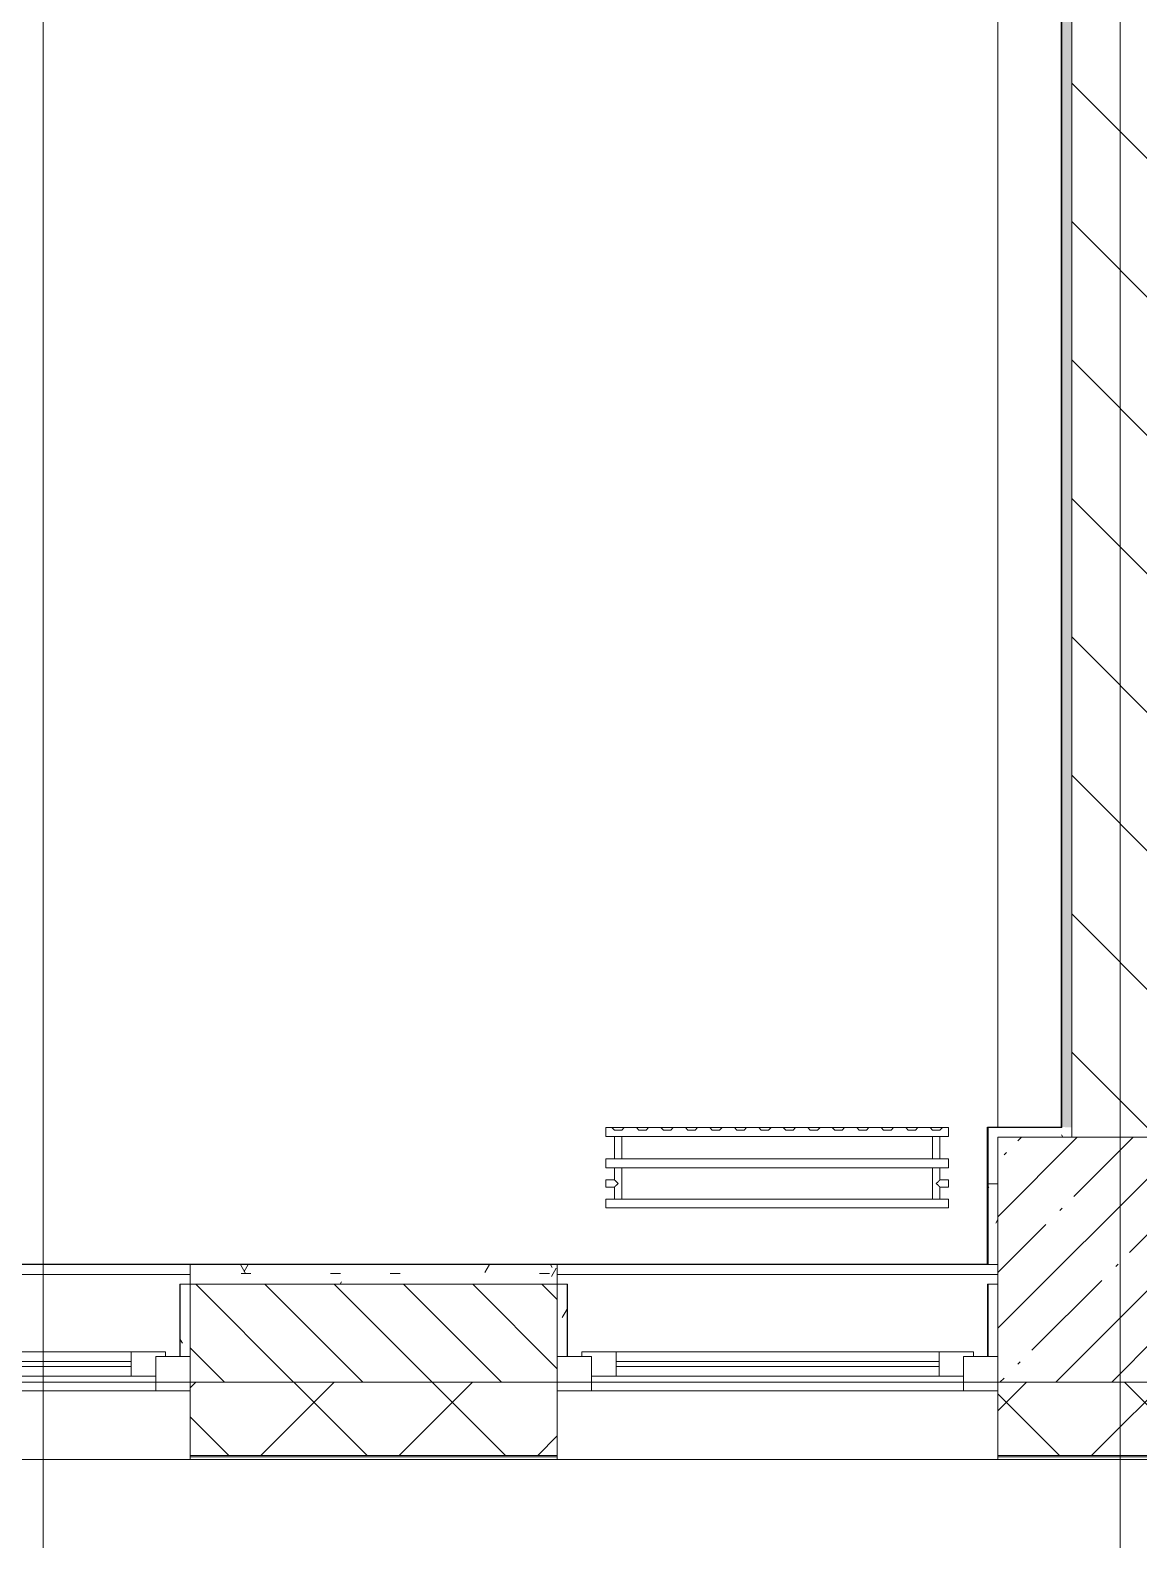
# Model space of a CAD drawing. Header units: millimetres. Extents: x -1113 to 415037, y -3642 to 354837.
# Drawn here: x 343661 to 345925, y -422 to 2662 of the extents above; entities that cross this region are included whole.
import ezdxf

# ---------------------------------------------------------------- set-up
doc = ezdxf.new("R2010")
doc.units = ezdxf.units.MM
for name, color, linetype, lineweight in [('A-FLOR', 7, 'Continuous', 9), ('A-GLAZ', 7, 'Continuous', 9), ('A-GLAZ-1', 7, 'Continuous', 5), ('A-WALL', 7, 'Continuous', 5), ('I-WALL', 7, 'Continuous', 5), ('S-COLS', 7, 'Continuous', 9), ('S-COLS-1', 7, 'Continuous', 5), ('Оси', 7, 'Continuous', 9)]:
    doc.layers.add(name, color=color, linetype=linetype, lineweight=lineweight)
for name, color, linetype, lineweight, true_color in [('A-WALL-1', 9, 'Continuous', 5, 0x808080), ('A-WALL-FNSH-1', 9, 'Continuous', 5, 0x808080), ('M-EQPM-1', 7, 'Continuous', 9, 0xb2b2b2)]:
    doc.layers.add(name, color=color, linetype=linetype, lineweight=lineweight, true_color=true_color)
pattern_1 = [(45, (289227.4, 1e-08), (-141.42136, 141.42136), []), (135, (289227.4, 1e-08), (-141.42136, -141.42136), [])]
pattern_2 = [(0, (289227.4, 1e-08), (243.84, 60.96), [20.117, -162.763, 20.117, -162.763, -975.36]), (0, (289227.4, 1e-08), (243.84, 60.96), [-365.76, 20.117, -345.643, 20.117, -162.763, -426.72]), (0, (289227.4, 1e-08), (243.84, 60.96), [-914.4, 20.117, -101.803, 20.117, -284.683]), (120, (289318.84, 30.48), (-174.71291, 180.691634), [20.117, -162.763, 20.117, -162.763, -975.36]), (120, (289318.84, 30.48), (-174.71291, 180.691634), [-365.76, 20.117, -345.643, 20.117, -162.763, -426.72]), (120, (289318.84, 30.48), (-174.71291, 180.691634), [-914.4, 20.117, -101.803, 20.117, -284.683]), (240, (289349.32, 152.4), (-69.12709, -241.651634), [20.117, -162.763, 20.117, -162.763, -975.36]), (240, (289349.32, 152.4), (-69.12709, -241.651634), [-365.76, 20.117, -345.643, 20.117, -162.763, -426.72]), (240, (289349.32, 152.4), (-69.12709, -241.651634), [-914.4, 20.117, -101.803, 20.117, -284.683])]

# ---------------------------------------------------------------- blocks, each defined once
blk = doc.blocks.new('BSC_Колонна _Прямоугольная - 500х500-V533-Объем проектирования 3 этажа')
at = {"layer": 'S-COLS-1'}
h = blk.add_hatch(dxfattribs=at)
h.set_pattern_fill('FP_63', color=256, style=0, pattern_type=2)
h.set_pattern_definition([(45, (-56660, -150), (-114.04925, 114.04925), []), (45, (-56545.95, -150), (-114.04925, 114.04925), [201.613, -40.323, 6.706, -33.617])])
h.paths.add_polyline_path([(250, -250), (250, 250), (-250, 250), (-250, -250), (10, -250)])
for p, q in [((250, 250), (-250, 250)), ((-250, 250), (-250, -250)), ((250, -250), (250, 250)), ((-250, -250), (250, -250))]:
    blk.add_line(p, q, dxfattribs=at)
blk = doc.blocks.new('120_Окно_СКБ_1Ст - 120_Окно_СКБ_1Ст 900х2500_h_-20664874-Объем проектирования 3 этажа')
at = {"layer": 'A-GLAZ'}
for p, q in [((-450, -127), (-450, -57)), ((-450, -57), (-380, -57)), ((-380, -57), (-380, -127)), ((380, -127), (380, -57)), ((380, -57), (450, -57)), ((450, -57), (450, -127)), ((380, -87), (-380, -87)), ((-380, -87), (-380, -127)), ((-330, -137), (-330, -87)), ((330, -137), (330, -87)), ((380, -127), (380, -87)), ((-380, -127), (-450, -127)), ((-380, -127), (-400, -127)), ((-400, -127), (-400, -137)), ((-400, -137), (400, -137)), ((400, -137), (-400, -137)), ((450, -127), (380, -127)), ((400, -127), (380, -127)), ((400, -137), (400, -127))]:
    blk.add_line(p, q, dxfattribs=at)
at = {"layer": 'A-GLAZ-1'}
for p, q in [((450, -57), (-450, -57)), ((-330, -107), (330, -107)), ((330, -117), (-330, -117)), ((-430, -127), (-400, -127)), ((400, -127), (430, -127))]:
    blk.add_line(p, q, dxfattribs=at)
blk = doc.blocks.new('120_Окно_СКБ_2Ст - 120_Окно_СКБ_2Ст 2100х2400 _мал створка справа_-22446225-Объем проектирования 3 этажа')
at = {"layer": 'A-GLAZ'}
for p, q in [((-1050, -127), (-1050, -57)), ((-1050, -57), (-980, -57)), ((-980, -57), (-980, -127)), ((150, -127), (150, -57)), ((150, -57), (220, -57)), ((220, -57), (220, -127)), ((980, -127), (980, -57)), ((980, -57), (1050, -57)), ((1050, -57), (1050, -127)), ((150, -87), (-980, -87)), ((-980, -87), (-980, -127)), ((-930, -137), (-930, -87)), ((100, -137), (100, -87)), ((150, -127), (150, -87)), ((980, -87), (220, -87)), ((220, -87), (220, -127)), ((270, -137), (270, -87)), ((930, -137), (930, -87)), ((980, -127), (980, -87)), ((-980, -127), (-1050, -127)), ((-980, -127), (-1000, -127)), ((-1000, -127), (-1000, -137)), ((-1000, -137), (170, -137)), ((170, -137), (-1000, -137)), ((220, -127), (150, -127)), ((170, -127), (150, -127)), ((170, -137), (170, -127)), ((220, -127), (200, -127)), ((200, -127), (200, -137)), ((200, -137), (1000, -137)), ((1000, -137), (200, -137)), ((1050, -127), (980, -127)), ((1000, -127), (980, -127)), ((1000, -137), (1000, -127))]:
    blk.add_line(p, q, dxfattribs=at)
at = {"layer": 'A-GLAZ-1'}
for p, q in [((1050, -57), (-1050, -57)), ((-930, -107), (100, -107)), ((100, -117), (-930, -117)), ((270, -107), (930, -107)), ((930, -117), (270, -117)), ((-1030, -127), (-1000, -127)), ((170, -127), (200, -127)), ((1000, -127), (1030, -127))]:
    blk.add_line(p, q, dxfattribs=at)
blk = doc.blocks.new('radiator_prado_classic_z_tip_30_po exemplyaru - Classic Z Тип 30-500-V665-Объем проектирования 3 этажа')
at = {"layer": 'M-EQPM-1'}
for p, q in [((0, 228), (0, 210)), ((700, 228), (0, 228)), ((0, 210), (0, 228)), ((0, 228), (12.5, 228)), ((12.5, 228), (37.5, 228)), ((37.5, 228), (12.5, 228)), ((12.5, 228), (37.5, 228)), ((12.5, 228), (17.5, 223)), ((12.5, 228), (17.5, 223)), ((32.5, 223), (17.5, 223)), ((17.5, 223), (32.5, 223)), ((32.5, 223), (37.5, 228)), ((37.5, 228), (32.5, 223)), ((37.5, 228), (62.5, 228)), ((62.5, 228), (87.5, 228)), ((87.5, 228), (62.5, 228)), ((62.5, 228), (87.5, 228)), ((62.5, 228), (67.5, 223)), ((62.5, 228), (67.5, 223)), ((82.5, 223), (67.5, 223)), ((67.5, 223), (82.5, 223)), ((82.5, 223), (87.5, 228)), ((87.5, 228), (82.5, 223)), ((87.5, 228), (112.5, 228)), ((112.5, 228), (137.5, 228)), ((137.5, 228), (112.5, 228)), ((112.5, 228), (137.5, 228)), ((112.5, 228), (117.5, 223)), ((112.5, 228), (117.5, 223)), ((132.5, 223), (117.5, 223)), ((117.5, 223), (132.5, 223)), ((132.5, 223), (137.5, 228)), ((137.5, 228), (132.5, 223)), ((137.5, 228), (162.5, 228)), ((162.5, 228), (187.5, 228)), ((187.5, 228), (162.5, 228)), ((162.5, 228), (187.5, 228)), ((162.5, 228), (167.5, 223)), ((162.5, 228), (167.5, 223)), ((182.5, 223), (167.5, 223)), ((167.5, 223), (182.5, 223)), ((182.5, 223), (187.5, 228)), ((187.5, 228), (182.5, 223)), ((187.5, 228), (212.5, 228)), ((212.5, 228), (237.5, 228)), ((237.5, 228), (212.5, 228)), ((212.5, 228), (237.5, 228)), ((212.5, 228), (217.5, 223)), ((212.5, 228), (217.5, 223)), ((232.5, 223), (217.5, 223)), ((217.5, 223), (232.5, 223)), ((232.5, 223), (237.5, 228)), ((237.5, 228), (232.5, 223)), ((237.5, 228), (262.5, 228)), ((262.5, 228), (287.5, 228)), ((287.5, 228), (262.5, 228)), ((262.5, 228), (287.5, 228)), ((262.5, 228), (267.5, 223)), ((262.5, 228), (267.5, 223)), ((282.5, 223), (267.5, 223)), ((267.5, 223), (282.5, 223)), ((282.5, 223), (287.5, 228)), ((287.5, 228), (282.5, 223)), ((287.5, 228), (312.5, 228)), ((312.5, 228), (337.5, 228)), ((337.5, 228), (312.5, 228)), ((312.5, 228), (337.5, 228)), ((312.5, 228), (317.5, 223)), ((312.5, 228), (317.5, 223)), ((332.5, 223), (317.5, 223)), ((317.5, 223), (332.5, 223)), ((332.5, 223), (337.5, 228)), ((337.5, 228), (332.5, 223)), ((337.5, 228), (362.5, 228)), ((362.5, 228), (387.5, 228)), ((387.5, 228), (362.5, 228)), ((362.5, 228), (387.5, 228)), ((362.5, 228), (367.5, 223)), ((362.5, 228), (367.5, 223)), ((382.5, 223), (367.5, 223)), ((367.5, 223), (382.5, 223)), ((382.5, 223), (387.5, 228)), ((387.5, 228), (382.5, 223)), ((387.5, 228), (412.5, 228)), ((412.5, 228), (437.5, 228)), ((437.5, 228), (412.5, 228)), ((412.5, 228), (437.5, 228)), ((412.5, 228), (417.5, 223)), ((412.5, 228), (417.5, 223)), ((432.5, 223), (417.5, 223)), ((417.5, 223), (432.5, 223)), ((432.5, 223), (437.5, 228)), ((437.5, 228), (432.5, 223)), ((437.5, 228), (462.5, 228)), ((462.5, 228), (487.5, 228)), ((487.5, 228), (462.5, 228)), ((462.5, 228), (487.5, 228)), ((462.5, 228), (467.5, 223)), ((462.5, 228), (467.5, 223)), ((482.5, 223), (467.5, 223)), ((467.5, 223), (482.5, 223)), ((482.5, 223), (487.5, 228)), ((487.5, 228), (482.5, 223)), ((487.5, 228), (512.5, 228)), ((512.5, 228), (537.5, 228)), ((537.5, 228), (512.5, 228)), ((512.5, 228), (537.5, 228)), ((512.5, 228), (517.5, 223)), ((512.5, 228), (517.5, 223)), ((532.5, 223), (517.5, 223)), ((517.5, 223), (532.5, 223)), ((532.5, 223), (537.5, 228)), ((537.5, 228), (532.5, 223)), ((537.5, 228), (562.5, 228)), ((562.5, 228), (585.4, 228)), ((587.5, 228), (562.5, 228)), ((562.5, 228), (587.5, 228)), ((562.5, 228), (567.5, 223)), ((562.5, 228), (567.5, 223)), ((582.5, 223), (567.5, 223)), ((567.5, 223), (582.5, 223)), ((582.5, 223), (587.5, 228)), ((587.5, 228), (582.5, 223)), ((587.5, 228), (612.5, 228)), ((612.5, 228), (637.5, 228)), ((637.5, 228), (612.5, 228)), ((612.5, 228), (637.5, 228)), ((612.5, 228), (617.5, 223)), ((617.5, 223), (612.5, 228)), ((632.5, 223), (617.5, 223)), ((617.5, 223), (632.5, 223)), ((632.5, 223), (637.5, 228)), ((637.5, 228), (632.5, 223)), ((637.5, 228), (662.5, 228)), ((662.5, 228), (687.5, 228)), ((687.5, 228), (662.5, 228)), ((662.5, 228), (687.5, 228)), ((662.5, 228), (667.5, 223)), ((662.5, 228), (667.5, 223)), ((682.5, 223), (667.5, 223)), ((667.5, 223), (682.5, 223)), ((682.5, 223), (687.5, 228)), ((687.5, 228), (682.5, 223)), ((687.5, 228), (700, 228)), ((700, 210), (700, 228)), ((700, 228), (700, 210)), ((0, 210), (700, 210)), ((17.8, 210), (0, 210)), ((17.5, 210), (17.5, 164)), ((17.5, 210), (17.5, 164)), ((17.8, 210), (17.5, 210)), ((17.5, 210), (17.8, 210)), ((17.8, 210), (17.5, 210)), ((17.5, 210), (26.9, 210)), ((32.2, 210), (17.8, 210)), ((17.8, 210), (32.2, 210)), ((32.2, 210), (17.8, 210)), ((26.9, 210), (32.5, 210)), ((32.5, 210), (32.2, 210)), ((32.2, 210), (32.5, 210)), ((32.5, 210), (32.2, 210)), ((667.8, 210), (32.2, 210)), ((32.5, 164), (32.5, 210)), ((32.5, 164), (32.5, 210)), ((667.5, 210), (667.5, 164)), ((667.5, 210), (667.5, 164)), ((667.8, 210), (667.5, 210)), ((667.5, 210), (667.8, 210)), ((667.8, 210), (667.5, 210)), ((667.5, 210), (667.8, 210)), ((682.2, 210), (667.8, 210)), ((667.8, 210), (682.2, 210)), ((682.2, 210), (667.8, 210)), ((667.8, 210), (682.2, 210)), ((682.5, 210), (682.2, 210)), ((682.2, 210), (682.5, 210)), ((682.5, 210), (682.2, 210)), ((682.2, 210), (682.5, 210)), ((700, 210), (682.2, 210)), ((682.5, 164), (682.5, 210)), ((682.5, 164), (682.5, 210)), ((700, 164), (0, 164)), ((0, 164), (0, 146)), ((0, 146), (0, 164)), ((0, 164), (17.8, 164)), ((17.8, 164), (17.5, 164)), ((17.5, 164), (17.8, 164)), ((17.8, 164), (17.5, 164)), ((17.5, 164), (26.9, 164)), ((32.2, 164), (17.8, 164)), ((17.8, 164), (32.2, 164)), ((32.2, 164), (17.8, 164)), ((26.9, 164), (32.5, 164)), ((32.5, 164), (32.2, 164)), ((32.2, 164), (32.5, 164)), ((32.5, 164), (32.2, 164)), ((32.2, 164), (667.8, 164)), ((667.8, 164), (667.5, 164)), ((667.5, 164), (667.8, 164)), ((667.8, 164), (667.5, 164)), ((667.5, 164), (667.8, 164)), ((682.2, 164), (667.8, 164)), ((667.8, 164), (682.2, 164)), ((682.2, 164), (667.8, 164)), ((667.8, 164), (682.2, 164)), ((682.5, 164), (682.2, 164)), ((682.2, 164), (682.5, 164)), ((682.5, 164), (682.2, 164)), ((682.2, 164), (682.5, 164)), ((682.2, 164), (700, 164)), ((700, 146), (700, 164)), ((700, 164), (700, 146)), ((0, 146), (700, 146)), ((18.5, 146), (0, 146)), ((17.5, 146), (17.5, 121.5)), ((17.5, 146), (17.5, 121.5)), ((17.5, 146), (17.8, 146)), ((18.5, 146), (17.5, 146)), ((17.5, 146), (18.5, 146)), ((17.8, 146), (17.5, 146)), ((17.8, 146), (18.5, 146)), ((32.2, 146), (17.8, 146)), ((18.5, 146), (32.2, 146)), ((32.2, 146), (18.5, 146)), ((18.5, 146), (32.2, 146)), ((32.2, 146), (32.5, 146)), ((32.5, 146), (32.2, 146)), ((32.2, 146), (32.5, 146)), ((32.5, 146), (32.2, 146)), ((667.8, 146), (32.2, 146)), ((32.5, 82), (32.5, 146)), ((32.5, 82), (32.5, 146)), ((667.5, 146), (667.5, 82)), ((667.5, 146), (667.5, 82)), ((667.5, 146), (667.8, 146)), ((673.1, 146), (667.5, 146)), ((667.5, 146), (667.8, 146)), ((667.8, 146), (667.5, 146)), ((667.8, 146), (681.5, 146)), ((667.8, 146), (678.7, 146)), ((681.5, 146), (667.8, 146)), ((682.5, 146), (673.1, 146)), ((678.7, 146), (680.3, 146)), ((680.3, 146), (681.5, 146)), ((681.5, 146), (682.2, 146)), ((681.5, 146), (682.2, 146)), ((682.5, 146), (681.5, 146)), ((700, 146), (681.5, 146)), ((682.2, 146), (682.5, 146)), ((682.2, 146), (682.5, 146)), ((682.5, 121.5), (682.5, 146)), ((682.5, 121.5), (682.5, 146)), ((17.5, 121.5), (0, 121.5)), ((17.5, 121.5), (0, 121.5)), ((0, 121.5), (0, 120.5)), ((0, 106.5), (0, 121.5)), ((0, 120.5), (0, 117.7)), ((0, 120.5), (0, 119.3)), ((0, 115.9), (0, 120.5)), ((0, 120.5), (0, 120.5)), ((0, 119.3), (0, 117.7)), ((0, 117.7), (0, 114)), ((0, 117.7), (0, 107.5)), ((0, 114), (0, 115.9)), ((0, 114), (0, 110.3)), ((0, 112.1), (0, 114)), ((0, 107.5), (0, 112.1)), ((0, 110.3), (0, 108.7)), ((0, 108.7), (0, 107.5)), ((0, 107.5), (0, 106.5)), ((0, 107.5), (0, 107.5)), ((0, 106.5), (17.5, 106.5)), ((0, 106.5), (17.5, 106.5)), ((17.5, 106.5), (17.5, 82)), ((17.5, 106.5), (17.5, 82)), ((700, 121.5), (682.5, 121.5)), ((700, 121.5), (682.5, 121.5)), ((682.5, 82), (682.5, 106.5)), ((682.5, 106.5), (700, 106.5)), ((682.5, 82), (682.5, 106.5)), ((682.5, 106.5), (700, 106.5)), ((700, 121.5), (700, 106.5)), ((700, 120.5), (700, 121.5)), ((700, 121.5), (700, 120.5)), ((700, 120.5), (700, 121.5)), ((700, 107.5), (700, 120.5)), ((700, 120.5), (700, 119.3)), ((700, 107.5), (700, 120.5)), ((700, 119.3), (700, 117.7)), ((700, 117.7), (700, 115.9)), ((700, 115.9), (700, 114)), ((700, 114), (700, 112.1)), ((700, 112.1), (700, 110.3)), ((700, 110.3), (700, 108.7)), ((700, 108.7), (700, 107.5)), ((700, 106.5), (700, 107.5)), ((700, 107.5), (700, 106.5)), ((700, 106.5), (700, 107.5)), ((700, 82), (0, 82)), ((0, 82), (0, 64)), ((0, 64), (0, 82)), ((0, 82), (18.5, 82)), ((700, 64), (0, 64)), ((0, 64), (700, 64)), ((18.5, 82), (17.5, 82)), ((17.5, 82), (18.5, 82)), ((17.8, 82), (17.5, 82)), ((17.5, 82), (21.3, 82)), ((18.5, 82), (17.8, 82)), ((32.2, 82), (18.5, 82)), ((18.5, 82), (32.2, 82)), ((32.2, 82), (18.5, 82)), ((21.3, 82), (32.5, 82)), ((32.5, 82), (32.2, 82)), ((32.2, 82), (32.5, 82)), ((32.5, 82), (32.2, 82)), ((32.2, 82), (667.8, 82)), ((667.8, 82), (667.5, 82)), ((667.5, 82), (671.2, 82)), ((667.8, 82), (667.5, 82)), ((667.5, 82), (667.8, 82)), ((681.5, 82), (667.8, 82)), ((669.7, 82), (667.8, 82)), ((667.8, 82), (681.5, 82)), ((681.5, 82), (669.7, 82)), ((671.2, 82), (682.5, 82)), ((682.5, 82), (681.5, 82)), ((682.5, 82), (681.5, 82)), ((681.5, 82), (682.5, 82)), ((681.5, 82), (700, 82)), ((700, 64), (700, 82)), ((700, 82), (700, 64))]:
    blk.add_line(p, q, dxfattribs=at)
for points, knots in [([(18.5, 120.5), (18.4, 120.6), (18.3, 120.7), (18.1, 120.9), (17.9, 121.1), (17.8, 121.2), (17.7, 121.3), (17.5, 121.5), (17.5, 121.5), (17.5, 121.5)], [0.7142857, 0.7142857, 0.7142857, 0.7142857, 0.75, 0.7857143, 0.8214286, 0.8571429, 0.8928571, 0.9285714, 1, 1, 1, 1]), ([(17.5, 121.5), (17.5, 121.5), (17.5, 121.5), (17.7, 121.3), (17.8, 121.2), (17.9, 121.1), (18.1, 120.9), (18.3, 120.7), (18.4, 120.6), (18.5, 120.5)], [0, 0, 0, 0, 0.0714286, 0.1071429, 0.1428571, 0.1785714, 0.2142857, 0.25, 0.2857143, 0.2857143, 0.2857143, 0.2857143]), ([(17.5, 121.5), (17.5, 121.5), (17.5, 121.5), (17.7, 121.3), (17.8, 121.2), (17.9, 121.1), (18.1, 120.9), (18.3, 120.7), (18.4, 120.6), (18.5, 120.5)], [0, 0, 0, 0, 0.0714286, 0.1071429, 0.1428571, 0.1785714, 0.2142857, 0.25, 0.2857143, 0.2857143, 0.2857143, 0.2857143]), ([(25, 114), (24.5, 114.5), (23.6, 115.4), (22.4, 116.6), (21.6, 117.4), (21.1, 117.9), (20.8, 118.2), (20.5, 118.5), (20.2, 118.8), (19.8, 119.1), (19.6, 119.4), (19.3, 119.7), (19, 120), (18.7, 120.3), (18.5, 120.5), (18.3, 120.7), (18.1, 120.9), (17.9, 121.1), (17.8, 121.2), (17.7, 121.3), (17.5, 121.5), (17.5, 121.5), (17.5, 121.5)], [0, 0, 0, 0, 0.142857, 0.285714, 0.357143, 0.392857, 0.428571, 0.464286, 0.5, 0.535714, 0.571429, 0.607143, 0.642857, 0.678571, 0.714286, 0.75, 0.785714, 0.821429, 0.857143, 0.892857, 0.928571, 1, 1, 1, 1]), ([(17.5, 106.5), (17.5, 106.5), (17.5, 106.5), (17.7, 106.7), (17.8, 106.8), (17.9, 106.9), (18.1, 107.1), (18.3, 107.3), (18.5, 107.5), (18.7, 107.7), (19, 108), (19.3, 108.3), (19.6, 108.6), (19.8, 108.9), (20.3, 109.3), (20.7, 109.7), (21.1, 110.1), (21.6, 110.6), (22.4, 111.4), (23.6, 112.6), (24.5, 113.5), (25, 114)], [0, 0, 0, 0, 0.071429, 0.107143, 0.142857, 0.178571, 0.214286, 0.25, 0.285714, 0.321429, 0.357143, 0.392857, 0.428571, 0.464286, 0.5, 0.571429, 0.607143, 0.642857, 0.714286, 0.857143, 1, 1, 1, 1]), ([(17.5, 106.5), (17.5, 106.5), (17.5, 106.5), (17.7, 106.7), (17.8, 106.8), (17.9, 106.9), (18.1, 107.1), (18.3, 107.3), (18.4, 107.4), (18.5, 107.5)], [0, 0, 0, 0, 0.0714286, 0.1071429, 0.1428571, 0.1785714, 0.2142857, 0.25, 0.2857143, 0.2857143, 0.2857143, 0.2857143]), ([(18.5, 107.5), (18.4, 107.4), (18.3, 107.3), (18.1, 107.1), (17.9, 106.9), (17.8, 106.8), (17.7, 106.7), (17.5, 106.5), (17.5, 106.5), (17.5, 106.5)], [0.7142857, 0.7142857, 0.7142857, 0.7142857, 0.75, 0.7857143, 0.8214286, 0.8571429, 0.8928571, 0.9285714, 1, 1, 1, 1]), ([(18.5, 107.5), (18.4, 107.4), (18.3, 107.3), (18.1, 107.1), (17.9, 106.9), (17.8, 106.8), (17.7, 106.7), (17.5, 106.5), (17.5, 106.5), (17.5, 106.5)], [0.7142857, 0.7142857, 0.7142857, 0.7142857, 0.75, 0.7857143, 0.8214286, 0.8571429, 0.8928571, 0.9285714, 1, 1, 1, 1]), ([(22.1, 116.9), (21.9, 117.1), (21.6, 117.4), (21.1, 117.9), (20.8, 118.2), (20.5, 118.5), (20.2, 118.8), (19.9, 119.2), (19.7, 119.3), (19.6, 119.4)], [0.2857143, 0.2857143, 0.2857143, 0.2857143, 0.3571429, 0.3928571, 0.4285714, 0.4642857, 0.5, 0.5357143, 0.5714286, 0.5714286, 0.5714286, 0.5714286]), ([(19.6, 119.4), (19.7, 119.3), (19.9, 119.2), (20.3, 118.7), (20.7, 118.3), (21.1, 117.9), (21.6, 117.4), (21.9, 117.1), (22.1, 116.9)], [0.4285714, 0.4285714, 0.4285714, 0.4285714, 0.4642857, 0.5, 0.5714286, 0.6071429, 0.6428571, 0.7142857, 0.7142857, 0.7142857, 0.7142857]), ([(19.6, 119.4), (19.7, 119.3), (19.8, 119.1), (20.3, 118.7), (20.7, 118.3), (21.1, 117.9), (21.6, 117.4), (21.9, 117.1), (22.1, 116.9)], [0.4285714, 0.4285714, 0.4285714, 0.4285714, 0.4642857, 0.5, 0.5714286, 0.6071429, 0.6428571, 0.7142857, 0.7142857, 0.7142857, 0.7142857]), ([(19.6, 108.6), (19.7, 108.7), (19.9, 108.8), (20.3, 109.3), (20.7, 109.7), (21.1, 110.1), (21.6, 110.6), (21.9, 110.9), (22.1, 111.1)], [0.4285714, 0.4285714, 0.4285714, 0.4285714, 0.4642857, 0.5, 0.5714286, 0.6071429, 0.6428571, 0.7142857, 0.7142857, 0.7142857, 0.7142857]), ([(22.1, 111.1), (21.9, 110.9), (21.6, 110.6), (21.1, 110.1), (20.8, 109.8), (20.5, 109.5), (20.2, 109.2), (19.9, 108.8), (19.7, 108.7), (19.6, 108.6)], [0.2857143, 0.2857143, 0.2857143, 0.2857143, 0.3571429, 0.3928571, 0.4285714, 0.4642857, 0.5, 0.5357143, 0.5714286, 0.5714286, 0.5714286, 0.5714286]), ([(22.1, 111.1), (21.9, 110.9), (21.6, 110.6), (21.1, 110.1), (20.8, 109.8), (20.5, 109.5), (20.2, 109.2), (19.8, 108.9), (19.7, 108.7), (19.6, 108.6)], [0.2857143, 0.2857143, 0.2857143, 0.2857143, 0.3571429, 0.3928571, 0.4285714, 0.4642857, 0.5, 0.5357143, 0.5714286, 0.5714286, 0.5714286, 0.5714286]), ([(675, 114), (675.5, 114.5), (676.4, 115.4), (677.6, 116.6), (678.4, 117.4), (678.9, 117.9), (679.2, 118.2), (679.5, 118.5), (679.8, 118.8), (680.1, 119.2), (680.4, 119.4), (680.7, 119.7), (681, 120), (681.3, 120.3), (681.5, 120.5), (681.7, 120.7), (681.9, 120.9), (682.1, 121.1), (682.2, 121.2), (682.3, 121.3), (682.5, 121.5), (682.5, 121.5), (682.5, 121.5)], [0, 0, 0, 0, 0.142857, 0.285714, 0.357143, 0.392857, 0.428571, 0.464286, 0.5, 0.535714, 0.571429, 0.607143, 0.642857, 0.678571, 0.714286, 0.75, 0.785714, 0.821429, 0.857143, 0.892857, 0.928571, 1, 1, 1, 1]), ([(682.5, 106.5), (682.5, 106.5), (682.5, 106.5), (682.3, 106.7), (682.2, 106.8), (682.1, 106.9), (681.9, 107.1), (681.7, 107.3), (681.5, 107.5), (681.3, 107.7), (681, 108), (680.7, 108.3), (680.4, 108.6), (680.1, 108.8), (679.7, 109.3), (679.3, 109.7), (678.9, 110.1), (678.4, 110.6), (677.6, 111.4), (676.4, 112.6), (675.5, 113.5), (675, 114)], [0, 0, 0, 0, 0.071429, 0.107143, 0.142857, 0.178571, 0.214286, 0.25, 0.285714, 0.321429, 0.357143, 0.392857, 0.428571, 0.464286, 0.5, 0.571429, 0.607143, 0.642857, 0.714286, 0.857143, 1, 1, 1, 1]), ([(680.4, 119.4), (680.3, 119.3), (680.1, 119.2), (679.7, 118.7), (679.3, 118.3), (678.9, 117.9), (678.4, 117.4), (678.1, 117.1), (677.9, 116.9)], [0.4285714, 0.4285714, 0.4285714, 0.4285714, 0.4642857, 0.5, 0.5714286, 0.6071429, 0.6428571, 0.7142857, 0.7142857, 0.7142857, 0.7142857]), ([(680.4, 119.4), (680.3, 119.3), (680.1, 119.2), (679.7, 118.7), (679.3, 118.3), (678.9, 117.9), (678.4, 117.4), (678.1, 117.1), (677.9, 116.9)], [0.4285714, 0.4285714, 0.4285714, 0.4285714, 0.4642857, 0.5, 0.5714286, 0.6071429, 0.6428571, 0.7142857, 0.7142857, 0.7142857, 0.7142857]), ([(677.9, 116.9), (678.1, 117.1), (678.4, 117.4), (678.9, 117.9), (679.2, 118.2), (679.5, 118.5), (679.8, 118.8), (680.1, 119.2), (680.3, 119.3), (680.4, 119.4)], [0.2857143, 0.2857143, 0.2857143, 0.2857143, 0.3571429, 0.3928571, 0.4285714, 0.4642857, 0.5, 0.5357143, 0.5714286, 0.5714286, 0.5714286, 0.5714286]), ([(677.9, 111.1), (678.1, 110.9), (678.4, 110.6), (678.9, 110.1), (679.2, 109.8), (679.5, 109.5), (679.8, 109.2), (680.1, 108.8), (680.3, 108.7), (680.4, 108.6)], [0.2857143, 0.2857143, 0.2857143, 0.2857143, 0.3571429, 0.3928571, 0.4285714, 0.4642857, 0.5, 0.5357143, 0.5714286, 0.5714286, 0.5714286, 0.5714286]), ([(677.9, 111.1), (678.1, 110.9), (678.4, 110.6), (678.9, 110.1), (679.2, 109.8), (679.5, 109.5), (679.8, 109.2), (680.1, 108.8), (680.3, 108.7), (680.4, 108.6)], [0.2857143, 0.2857143, 0.2857143, 0.2857143, 0.3571429, 0.3928571, 0.4285714, 0.4642857, 0.5, 0.5357143, 0.5714286, 0.5714286, 0.5714286, 0.5714286]), ([(680.4, 108.6), (680.3, 108.7), (680.1, 108.8), (679.7, 109.3), (679.3, 109.7), (678.9, 110.1), (678.4, 110.6), (678.1, 110.9), (677.9, 111.1)], [0.4285714, 0.4285714, 0.4285714, 0.4285714, 0.4642857, 0.5, 0.5714286, 0.6071429, 0.6428571, 0.7142857, 0.7142857, 0.7142857, 0.7142857]), ([(682.5, 121.5), (682.5, 121.5), (682.5, 121.5), (682.3, 121.3), (682.2, 121.2), (682.1, 121.1), (681.9, 120.9), (681.7, 120.7), (681.6, 120.6), (681.5, 120.5)], [0, 0, 0, 0, 0.0714286, 0.1071429, 0.1428571, 0.1785714, 0.2142857, 0.25, 0.2857143, 0.2857143, 0.2857143, 0.2857143]), ([(682.5, 121.5), (682.5, 121.5), (682.5, 121.5), (682.3, 121.3), (682.2, 121.2), (682.1, 121.1), (681.9, 120.9), (681.7, 120.7), (681.6, 120.6), (681.5, 120.5)], [0, 0, 0, 0, 0.0714286, 0.1071429, 0.1428571, 0.1785714, 0.2142857, 0.25, 0.2857143, 0.2857143, 0.2857143, 0.2857143]), ([(681.5, 120.5), (681.6, 120.6), (681.7, 120.7), (681.9, 120.9), (682.1, 121.1), (682.2, 121.2), (682.3, 121.3), (682.5, 121.5), (682.5, 121.5), (682.5, 121.5)], [0.7142857, 0.7142857, 0.7142857, 0.7142857, 0.75, 0.7857143, 0.8214286, 0.8571429, 0.8928571, 0.9285714, 1, 1, 1, 1]), ([(681.5, 107.5), (681.6, 107.4), (681.7, 107.3), (681.9, 107.1), (682.1, 106.9), (682.2, 106.8), (682.3, 106.7), (682.5, 106.5), (682.5, 106.5), (682.5, 106.5)], [0.7142857, 0.7142857, 0.7142857, 0.7142857, 0.75, 0.7857143, 0.8214286, 0.8571429, 0.8928571, 0.9285714, 1, 1, 1, 1]), ([(681.5, 107.5), (681.6, 107.4), (681.7, 107.3), (681.9, 107.1), (682.1, 106.9), (682.2, 106.8), (682.3, 106.7), (682.5, 106.5), (682.5, 106.5), (682.5, 106.5)], [0.7142857, 0.7142857, 0.7142857, 0.7142857, 0.75, 0.7857143, 0.8214286, 0.8571429, 0.8928571, 0.9285714, 1, 1, 1, 1]), ([(682.5, 106.5), (682.5, 106.5), (682.5, 106.5), (682.3, 106.7), (682.2, 106.8), (682.1, 106.9), (681.9, 107.1), (681.7, 107.3), (681.6, 107.4), (681.5, 107.5)], [0, 0, 0, 0, 0.0714286, 0.1071429, 0.1428571, 0.1785714, 0.2142857, 0.25, 0.2857143, 0.2857143, 0.2857143, 0.2857143])]:
    blk.add_open_spline(points, degree=3, knots=knots, dxfattribs=at)
for points in [[(19.6, 119.4), (19.5, 119.5), (19.3, 119.7), (19, 120), (18.7, 120.3), (18.6, 120.4), (18.5, 120.5)], [(18.5, 120.5), (18.6, 120.4), (18.7, 120.3), (19, 120), (19.3, 119.7), (19.5, 119.5), (19.6, 119.4)], [(18.5, 120.5), (18.6, 120.4), (18.7, 120.3), (19, 120), (19.3, 119.7), (19.5, 119.5), (19.6, 119.4)], [(18.5, 107.5), (18.6, 107.6), (18.7, 107.7), (19, 108), (19.3, 108.3), (19.5, 108.5), (19.6, 108.6)], [(19.6, 108.6), (19.5, 108.5), (19.3, 108.3), (19, 108), (18.7, 107.7), (18.6, 107.6), (18.5, 107.5)], [(19.6, 108.6), (19.5, 108.5), (19.3, 108.3), (19, 108), (18.7, 107.7), (18.6, 107.6), (18.5, 107.5)], [(25, 114), (24.5, 114.5), (23.6, 115.4), (22.6, 116.4), (22.1, 116.9)], [(22.1, 116.9), (22.6, 116.4), (23.1, 115.9), (23.6, 115.4)], [(22.1, 116.9), (22.6, 116.4), (23.6, 115.4), (24.5, 114.5), (25, 114)], [(22.1, 111.1), (22.6, 111.6), (23.6, 112.6), (24.5, 113.5), (25, 114)], [(25, 114), (24.5, 113.5), (23.6, 112.6), (22.6, 111.6), (22.1, 111.1)], [(23.6, 112.6), (23.1, 112.1), (22.6, 111.6), (22.1, 111.1)], [(23.6, 115.4), (24, 115), (24.5, 114.5), (25, 114)], [(25, 114), (24.5, 113.5), (24, 113), (23.6, 112.6)], [(677.9, 116.9), (677.4, 116.4), (676.4, 115.4), (675.5, 114.5), (675, 114)], [(677.9, 116.9), (677.4, 116.4), (676.4, 115.4), (675.5, 114.5), (675, 114)], [(675, 114), (675.5, 114.5), (676, 115), (676.4, 115.4)], [(675, 114), (675.5, 113.5), (676.4, 112.6), (677.4, 111.6), (677.9, 111.1)], [(675, 114), (675.5, 113.5), (676.4, 112.6), (677.4, 111.6), (677.9, 111.1)], [(677.9, 111.1), (677.4, 111.6), (676.4, 112.6), (675.5, 113.5), (675, 114)], [(676.4, 115.4), (676.9, 115.9), (677.4, 116.4), (677.9, 116.9)], [(681.5, 120.5), (681.4, 120.4), (681.3, 120.3), (681, 120), (680.7, 119.7), (680.5, 119.5), (680.4, 119.4)], [(681.5, 120.5), (681.4, 120.4), (681.3, 120.3), (681, 120), (680.7, 119.7), (680.5, 119.5), (680.4, 119.4)], [(680.4, 119.4), (680.5, 119.5), (680.7, 119.7), (681, 120), (681.3, 120.3), (681.4, 120.4), (681.5, 120.5)], [(680.4, 108.6), (680.5, 108.5), (680.7, 108.3), (681, 108), (681.3, 107.7), (681.4, 107.6), (681.5, 107.5)], [(680.4, 108.6), (680.5, 108.5), (680.7, 108.3), (681, 108), (681.3, 107.7), (681.4, 107.6), (681.5, 107.5)], [(681.5, 107.5), (681.4, 107.6), (681.3, 107.7), (681, 108), (680.7, 108.3), (680.5, 108.5), (680.4, 108.6)]]:
    blk.add_open_spline(points, degree=3, dxfattribs=at)

msp = doc.modelspace()

# ---------------------------------------------------------------- hatches: boundary and pattern name
at = {"layer": 'A-WALL'}
h = msp.add_hatch(dxfattribs=at)
h.set_pattern_fill('FP_2', color=256, style=0, pattern_type=2)
h.set_pattern_definition([(135, (289227.4, 1e-08), (-70.71068, -70.71068), [])])
h.paths.add_polyline_path([(354546.2, -100), (354637.4, -100), (354637.4, 100), (354387.4, 100), (354387.4, -100), (354528.3, -100)])
h.paths.add_polyline_path([(341887.4, -100), (341886.8, 100), (341637.4, 100), (341637.4, -100), (341886.8, -100)])
h.paths.add_polyline_path([(340237.4, -100), (340237.4, 100), (339487.4, 100), (339487.4, -100), (339983.2, -100)])
h.paths.add_polyline_path([(343987.4, -100), (344737.4, -100), (344737.4, 100), (343987.4, 100)])
h.paths.add_polyline_path([(352937.4, -100), (353487.4, -100), (353487.4, 100), (352937.4, 100)])
h.paths.add_polyline_path([(350837.4, -100), (350837.4, 100), (350637.4, 100), (350637.4, -100)])
h.paths.add_polyline_path([(330987.4, -100), (330987.4, 100), (330367.4, 100), (330367.4, -100)])
h.paths.add_polyline_path([(332137.4, -100), (332137.4, 100), (331887.4, 100), (331887.4, -100)])
h.paths.add_polyline_path([(347037.4, -100), (347037.4, 100), (346137.4, 100), (346137.4, -100), (346509.9, -100)])
h.paths.add_polyline_path([(332637.4, -100), (333537.4, -100), (333537.4, 100), (332637.4, 100), (332637.4, 94.8)])
h.paths.add_polyline_path([(337137.4, -100), (337387.4, -100), (337387.4, 100), (337137.4, 100)])
h.paths.add_polyline_path([(327767.4, -100), (327767.4, 100), (327717.4, 100), (327717.4, -100)])
h.paths.add_polyline_path([(327217.4, -100), (327217.4, 100), (326650.4, 100), (326650.4, -100), (326929.9, -100)])
h.paths.add_polyline_path([(325197.4, -100), (325750.4, -100), (325750.4, 100), (325197.4, 100), (325197.4, -48)])
h.paths.add_polyline_path([(315637.1, -100), (315637.1, 100), (315387.4, 100), (315387.4, -100)])
h.paths.add_polyline_path([(308587.4, -100), (309937.4, -100), (309937.4, 100), (308587.4, 100), (308587.4, -13.9)])
h.paths.add_polyline_path([(311737.4, -100), (311937.4, -100), (311937.4, 100), (311737.4, 100), (311737.4, -91.9)])
h.paths.add_polyline_path([(319037.1, -100), (319210.2, -100), (319210.2, 100), (319037.1, 100), (319037.1, -70.1)])
h.paths.add_polyline_path([(320110.2, -100), (321337.4, -100), (321337.4, 100), (320110.2, 100), (320110.2, -45.7)])
h.paths.add_polyline_path([(323097.4, -100), (323097.4, 100), (322837.4, 100), (322837.4, -100), (322857.4, -100)])
h.paths.add_polyline_path([(314787.4, -100), (314787.4, 100), (314037.4, 100), (314037.4, -100)])
h.paths.add_polyline_path([(311137.4, -100), (311137.4, 100), (310837.4, 100), (310837.4, -100)])
h.paths.add_polyline_path([(304087.4, -100), (304837.4, -100), (304837.4, 100), (304087.4, 100)])
h.paths.add_polyline_path([(305887.4, -100), (305887.4, 100), (305737.4, 100), (305737.4, -100)])
h.paths.add_polyline_path([(299587.1, -100), (300337.4, -100), (300337.4, 100), (299587.1, 100)])
h.paths.add_polyline_path([(301367.4, -100), (301387.4, -100), (301387.4, 100), (301237.4, 100), (301237.4, -100)])
h.paths.add_polyline_path([(296472.2, -100), (296887.4, -100), (296887.4, 100), (296057.4, 100), (296057.4, -100)])
h = msp.add_hatch(dxfattribs=at)
h.set_pattern_fill('FP_24', color=256, style=0, pattern_type=2)
h.set_pattern_definition(pattern_1)
h.paths.add_polyline_path([(343987.4, -250), (344737.4, -250), (344737.4, -100), (343987.4, -100), (343987.4, -118)])
h.paths.add_polyline_path([(345854.5, -250), (345854.5, -100), (345637.4, -100), (345637.4, -250)])
h.paths.add_polyline_path([(336719.9, -250), (337387.4, -250), (337387.4, -100), (336637.4, -100), (336637.4, -250)])
h.paths.add_polyline_path([(339487.4, -250), (340237.4, -250), (340237.4, -100), (339487.4, -100), (339487.4, -118)])
h.paths.add_polyline_path([(341137.4, -250), (341887.4, -250), (341886.8, -100), (341137.4, -100)])
h.paths.add_polyline_path([(332637.4, -250), (333537.4, -250), (333537.4, -100), (331887.4, -100), (331887.4, -250), (332368.8, -250)])
h.paths.add_polyline_path([(327497.4, -250), (328267.4, -250), (328267.4, -100), (326650.4, -100), (326650.4, -250), (327217.4, -250)])
h.paths.add_polyline_path([(330367.4, -250), (330987.4, -250), (330987.4, -100), (330367.4, -100), (330367.4, -118)])
h.paths.add_polyline_path([(322837.4, -250), (323097.4, -250), (323097.4, -100), (322237.4, -100), (322237.4, -250), (322578.8, -250)])
h.paths.add_polyline_path([(325298.2, -250), (325750.4, -250), (325750.4, -100), (325197.4, -100), (325197.4, -250)])
h.paths.add_polyline_path([(320110.2, -250), (321337.4, -250), (321337.4, -100), (320110.2, -100)])
h.paths.add_polyline_path([(319210.2, -250), (319210.2, -100), (318437.1, -100), (318437.1, -250), (319037.1, -250)])
h.paths.add_polyline_path([(311701, -250), (311937.4, -250), (311937.4, -100), (310837.4, -100), (310837.4, -250), (311137.4, -250)])
h.paths.add_polyline_path([(314037.4, -250), (315637.1, -250), (315637.1, -100), (314037.4, -100), (314037.4, -148.7)])
h.paths.add_polyline_path([(305737.4, -250), (306487.4, -250), (306487.4, -100), (305737.4, -100)])
h.paths.add_polyline_path([(309937.4, -250), (309937.4, -100), (308587.4, -100), (308587.4, -250)])
h.paths.add_polyline_path([(299735.5, -250), (300337.4, -250), (300337.4, -100), (299587.1, -100), (299587.1, -250)])
h.paths.add_polyline_path([(301387.4, -250), (301987.4, -250), (301987.4, -100), (301237.4, -100), (301237.4, -250)])
h.paths.add_polyline_path([(304837.4, -250), (304837.4, -100), (304087.4, -100), (304087.4, -250)])
h.paths.add_polyline_path([(296472.2, -250), (297487.1, -250), (297487.1, -100), (296057.4, -100), (296057.4, -250)])
h.paths.add_polyline_path([(289323.8, -250), (292957.4, -250), (292957.4, -100), (288967.4, -100), (288967.4, -250), (289117.4, -250)])
h = msp.add_hatch(dxfattribs=at)
h.set_pattern_fill('FP_24', color=256, style=0, pattern_type=2)
h.set_pattern_definition(pattern_1)
h.paths.add_polyline_path([(364707.4, -250), (364927.4, -250), (364927.4, -100), (360787.4, -100), (360787.4, -250), (363157.4, -250)])
h.paths.add_polyline_path([(359835.1, -250), (359887.4, -250), (359887.4, -100), (356287.4, -100), (356287.4, -250), (359563.2, -250)])
h.paths.add_polyline_path([(355137.4, -250), (355387.4, -250), (355387.4, -100), (354387.4, -100), (354387.4, -250), (354668.2, -250)])
h.paths.add_polyline_path([(352937.4, -250), (353487.4, -250), (353487.4, -100), (352937.4, -100), (352937.4, -118)])
h.paths.add_polyline_path([(350637.4, -250), (350837.4, -250), (350837.4, -100), (350137.4, -100), (350137.4, -250)])
h.paths.add_polyline_path([(346509.9, -250), (347037.4, -250), (347037.4, -100), (345854.5, -100), (345854.5, -250), (346137.4, -250)])
at = {"layer": 'I-WALL'}
h = msp.add_hatch(dxfattribs=at)
h.set_pattern_fill('FP_23', color=256, style=0, pattern_type=2)
h.set_pattern_definition([(135, (289227.4, 1e-08), (-141.42136, -141.42136), [])])
h.paths.add_polyline_path([(345788.2, 400), (345988.1, 400), (345988.1, 7400), (345788.1, 7400), (345788.1, 400)])
h = msp.add_hatch(dxfattribs=at)
h.set_pattern_fill('FP_191', color=256, style=0, pattern_type=2)
h.set_pattern_definition(pattern_2)
h.paths.add_polyline_path([(345788.1, 420), (345788.1, 7070), (345768.1, 7049), (345768.1, 421)])
h.paths.add_polyline_path([(345768.1, 7050), (345788.1, 7070), (345768.1, 7070)])
h = msp.add_hatch(dxfattribs=at)
h.set_pattern_fill('FP_191', color=256, style=0, pattern_type=2)
h.set_pattern_definition(pattern_2)
h.paths.add_polyline_path([(345637.4, 140), (345637.4, 420), (345617.4, 420), (345617.4, 141)])
h = msp.add_hatch(dxfattribs=at)
h.set_pattern_fill('FP_191', color=256, style=0, pattern_type=2)
h.set_pattern_definition(pattern_2)
h.paths.add_polyline_path([(345694, 400), (345788.1, 400), (345788.1, 420), (345637.4, 420), (345637.4, 400), (345643.8, 400)])
h = msp.add_hatch(dxfattribs=at)
h.set_pattern_fill('FP_191', color=256, style=0, pattern_type=2)
h.set_pattern_definition(pattern_2)
h.paths.add_polyline_path([(344737.4, 100), (344737.4, 140), (343987.4, 140), (343987.4, 100), (344334.3, 100)])
h.paths.add_polyline_path([(341657.4, 100), (341887.4, 100), (341886.8, 140), (341657.4, 140), (341657.4, 108)])
h = msp.add_hatch(dxfattribs=at)
h.set_pattern_fill('FP_191', color=256, style=0, pattern_type=2)
h.set_pattern_definition(pattern_2)
h.paths.add_polyline_path([(343967.4, -48), (343987.4, -48), (343987.4, 100), (343967.4, 98.9), (343967.4, -38)])
h = msp.add_hatch(dxfattribs=at)
h.set_pattern_fill('FP_191', color=256, style=0, pattern_type=2)
h.set_pattern_definition(pattern_2)
h.paths.add_polyline_path([(344757.4, -48), (344757.4, 100), (344737.4, 100), (344737.4, -48)])

# ---------------------------------------------------------------- linework, layer by layer
at = {"flags": 128}
msp.add_lwpolyline([(345616.4, 141), (345616.4, 420.5), (345767.1, 420.5), (345767.1, 7049), (344429.4, 7049), (344429.4, 7652), (342945.4, 7652), (342945.4, 7049), (341116.4, 7049), (341116.4, 7679), (337158.4, 7679), (337158.4, 7379), (336878.4, 7379), (336878.4, 421), (337158.4, 421), (337158.4, 141), (341116.4, 141), (341116.4, 421), (341658.4, 421), (341658.4, 141)], close=True, dxfattribs=at)
at = {"layer": 'A-FLOR'}
for p, q in [((345637.4, 420), (345637.4, 7050)), ((345768.1, 7049), (345768.1, 421)), ((345768.1, 420), (345617.4, 420)), ((345617.4, 420), (345617.4, 141)), ((345617.4, 140), (341887.4, 140))]:
    msp.add_line(p, q, dxfattribs=at)
at = {"layer": 'A-WALL'}
for p, q in [((345788.1, 7400), (345788.1, 400)), ((345768.1, 7050), (345768.1, 420)), ((344757.4, 100), (343967.4, 100)), ((341637.4, -100), (344737.4, -100)), ((343987.4, -258), (341887.4, -258)), ((343987.4, -250), (344737.4, -250)), ((343987.4, -253), (344737.4, -253)), ((345637.4, -258), (344737.4, -258)), ((345637.4, -250), (347037.4, -250)), ((345637.4, -253), (347037.4, -253))]:
    msp.add_line(p, q, dxfattribs=at)
at = {"layer": 'A-WALL-1'}
for p, q in [((343987.4, 140), (343987.4, -250)), ((344737.4, -250), (344737.4, 140)), ((345617.4, 140), (345637.4, 140)), ((343967.4, 100), (343967.4, -48)), ((344757.4, -48), (344757.4, 100)), ((345637.4, 100), (345617.4, 100)), ((345617.4, 100), (345617.4, -48)), ((343967.4, -48), (343987.4, -48)), ((344737.4, -48), (344757.4, -48)), ((345617.4, -48), (345637.4, -48)), ((345637.4, -100), (345637.4, -250))]:
    msp.add_line(p, q, dxfattribs=at)
at = {"layer": 'A-WALL-FNSH-1'}
for p, q in [((345767.1, 7049), (345767.1, 421)), ((345767.1, 421), (345616.4, 421)), ((345616.4, 421), (345616.4, 141)), ((344737.4, 141), (343987.4, 141)), ((343987.4, 141), (343987.4, 140)), ((344737.4, 140), (344737.4, 141)), ((343967.4, 100), (343966.4, 100)), ((343966.4, 100), (343966.4, -48)), ((344758.4, 100), (344757.4, 100)), ((344758.4, -48), (344758.4, 100)), ((345617.4, 100), (345616.4, 100)), ((345616.4, 100), (345616.4, -48)), ((343966.4, -48), (343967.4, -48)), ((344757.4, -48), (344758.4, -48)), ((345616.4, -48), (345617.4, -48)), ((343987.4, -250), (343987.4, -258)), ((343987.4, -258), (344737.4, -258)), ((344737.4, -258), (344737.4, -250)), ((345637.4, -250), (345637.4, -258)), ((345637.4, -258), (347037.4, -258))]:
    msp.add_line(p, q, dxfattribs=at)
at = {"layer": 'I-WALL'}
for p, q in [((341887.4, 141), (343987.4, 141)), ((344737.4, 141), (345617.4, 141)), ((345617.4, 141), (345617.4, 140)), ((341887.4, 120), (343987.4, 120)), ((344737.4, 120), (345637.4, 120)), ((345637.4, -100), (344737.4, -100))]:
    msp.add_line(p, q, dxfattribs=at)
at = {"layer": 'Оси'}
for points in [[(343687.4, -1906.3), (343687.4, 3093.7), (343687.4, 22398.1), (343687.4, 27398.1)], [(345887.4, -1906.3), (345887.4, 3093.7), (345887.4, 22398.1), (345887.4, 27398.1)]]:
    msp.add_lwpolyline(points, dxfattribs=at)

# ---------------------------------------------------------------- block references
at = {"layer": 'A-GLAZ', "color": 3, "rotation": 180}
for name, p in [('120_Окно_СКБ_2Ст - 120_Окно_СКБ_2Ст 2100х2400 _мал створка справа_-22446225-Объем проектирования 3 этажа', (342937.4, -175)), ('120_Окно_СКБ_1Ст - 120_Окно_СКБ_1Ст 900х2500_h_-20664874-Объем проектирования 3 этажа', (345187.4, -175))]:
    msp.add_blockref(name, p, dxfattribs=at)
at = {"layer": 'M-EQPM-1'}
msp.add_blockref('radiator_prado_classic_z_tip_30_po exemplyaru - Classic Z Тип 30-500-V665-Объем проектирования 3 этажа', (344836.6, 191.7), dxfattribs=at)
at = {"layer": 'S-COLS'}
msp.add_blockref('BSC_Колонна _Прямоугольная - 500х500-V533-Объем проектирования 3 этажа', (345887.4, 150), dxfattribs=at)

doc.saveas('drawing.dxf')
